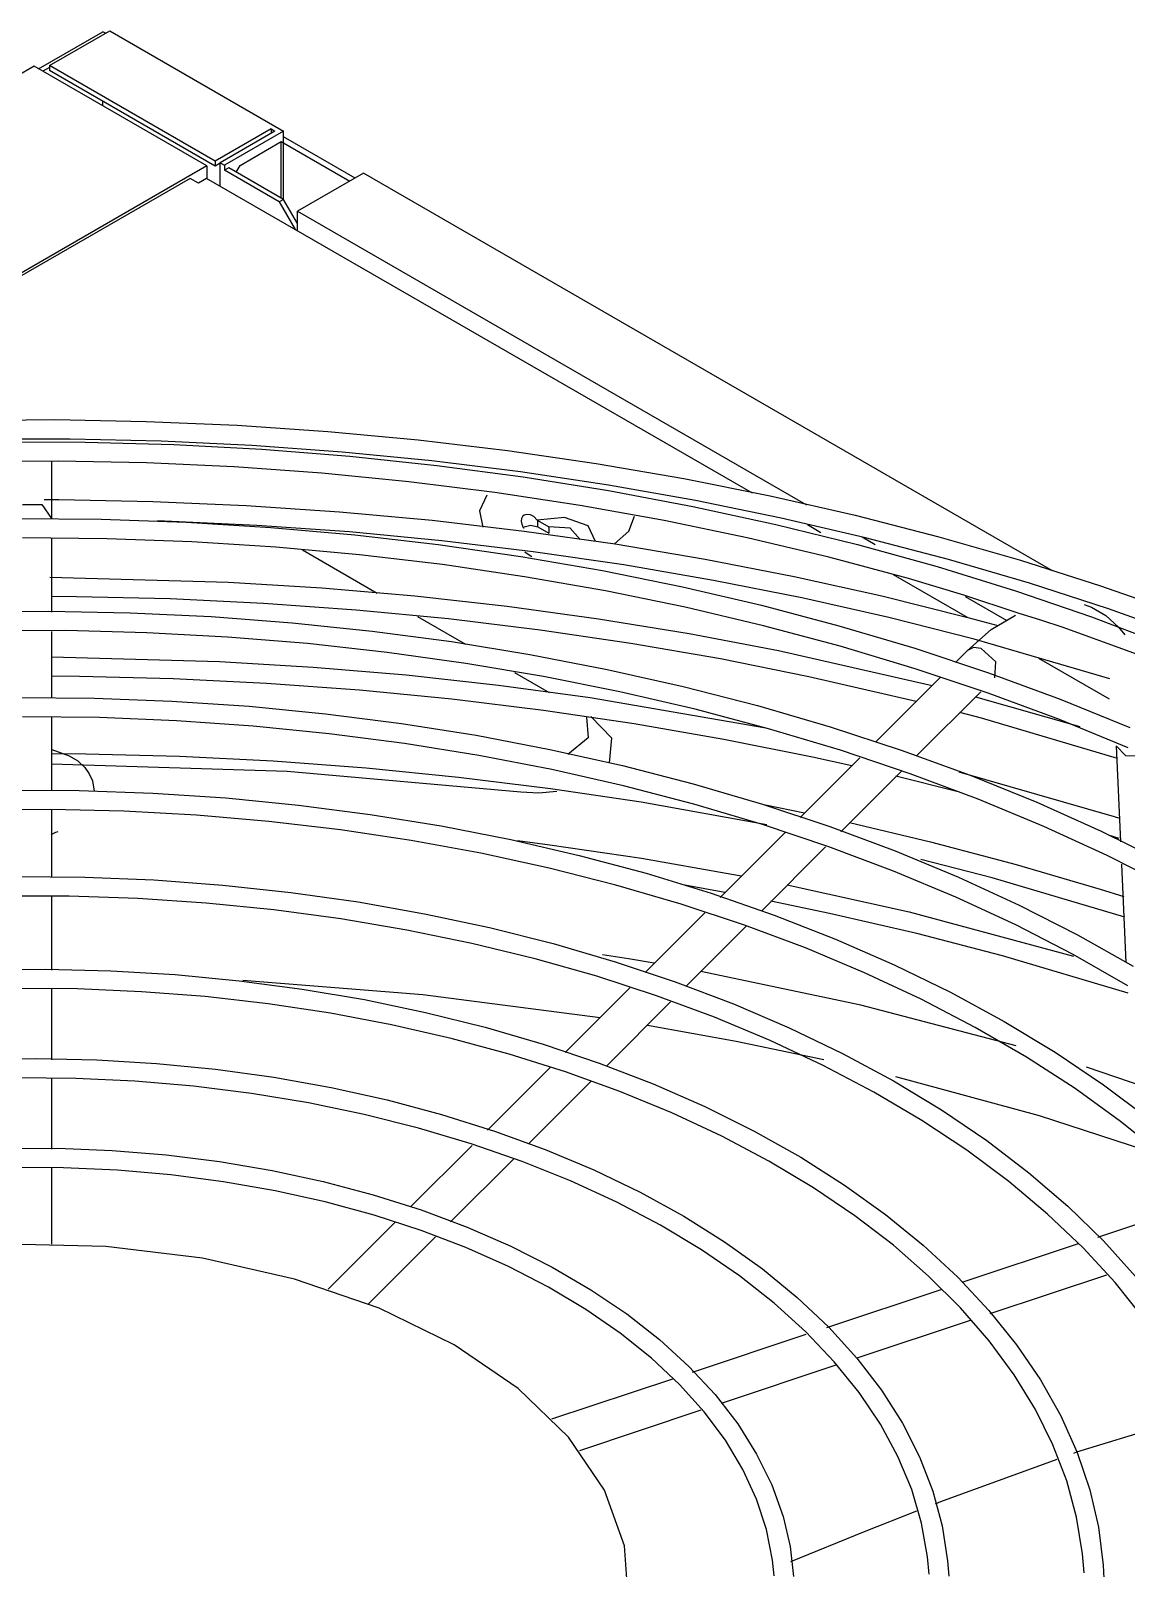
# Model space of a CAD drawing. Extents: x 594 to 813, y 174 to 240.
# Drawn here: x 757.538 to 758.247, y 207.04 to 208.035 of the extents above; entities that cross this region are included whole.
import ezdxf

# ---------------------------------------------------------------- set-up
doc = ezdxf.new("R2010")
doc.units = 0
doc.header["$MEASUREMENT"] = 0
doc.layers.add('AC.REF(S). PIPING', color=3, linetype='CONTINUOUS', lineweight=30)
doc.layers.add('LG-Product', color=3, linetype='CONTINUOUS')

# ---------------------------------------------------------------- blocks, each defined once
blk = doc.blocks.new('UW1-4')
at = {"layer": 'LG-Product', "color": 3, "linetype": 'Continuous'}
for p, q in [((3578.189, 4743.056), (3566.946, 4736.565)), ((3582.09, 4740.803), (3578.189, 4743.056)), ((3578.472, 4742.892), (3578.65, 4742.994)), ((3582.799, 4740.598), (3578.65, 4742.994)), ((3571.379, 4734.619), (3582.09, 4740.803)), ((3571.911, 4734.312), (3583.083, 4740.762)), ((3582.09, 4740.803), (3582.09, 4740.476)), ((3582.09, 4740.68), (3582.515, 4740.434)), ((3583.083, 4740.762), (3631.564, 4712.771)), ((3571.379, 4734.292), (3582.09, 4740.476)), ((3578.65, 4738.197), (3578.65, 4738.483)), ((3566.946, 4736.565), (3570.776, 4734.353)), ((3566.946, 4732.139), (3566.946, 4736.565)), ((3567.762, 4736.708), (3567.513, 4736.565)), ((3567.513, 4736.565), (3571.06, 4734.517)), ((3567.762, 4736.708), (3571.379, 4734.619)), ((3567.762, 4736.708), (3567.762, 4736.421)), ((3562.317, 4733.524), (3566.946, 4736.196)), ((3567.105, 4735.878), (3562.672, 4733.319)), ((3567.105, 4732.233), (3567.105, 4735.878)), ((3569.765, 4734.342), (3567.105, 4735.878)), ((3571.379, 4734.619), (3571.379, 4734.292)), ((3517.212, 4708.096), (3561.785, 4733.83)), ((3561.785, 4733.83), (3566.041, 4731.373)), ((3566.946, 4732.142), (3570.493, 4734.189)), ((3567.23, 4731.978), (3570.776, 4734.026)), ((3570.013, 4733.913), (3569.765, 4734.342)), ((3570.493, 4734.189), (3570.776, 4734.026)), ((3571.06, 4734.517), (3570.776, 4734.353)), ((3570.776, 4734.353), (3570.776, 4734.026)), ((3571.06, 4733), (3571.06, 4734.517)), ((3571.06, 4734.476), (3571.379, 4734.292)), ((3571.911, 4734.312), (3601.683, 4717.123)), ((3571.911, 4734.312), (3571.911, 4733.492)), ((3536.627, 4713.121), (3571.929, 4733.503)), ((3571.929, 4733.503), (3572.461, 4733.196)), ((3572.461, 4733.196), (3572.993, 4733.503)), ((3572.993, 4733.503), (3601.299, 4717.16)), ((3566.041, 4730.574), (3566.946, 4732.142)), ((3567.23, 4731.978), (3566.201, 4730.195)), ((3566.946, 4732.142), (3567.23, 4731.978)), ((3566.041, 4731.373), (3533.133, 4712.374)), ((3566.041, 4730.103), (3566.041, 4731.373)), ((3575.845, 4717.776), (3569.952, 4717.52)), ((3581.753, 4717.885), (3575.845, 4717.776)), ((3587.663, 4717.848), (3581.753, 4717.885)), ((3564.082, 4717.118), (3558.248, 4716.571)), ((3569.952, 4717.52), (3564.082, 4717.118)), ((3552.46, 4715.879), (3546.727, 4715.045)), ((3558.248, 4716.571), (3552.46, 4715.879)), ((3557.37, 4715.214), (3563.17, 4715.784)), ((3568.346, 4715.969), (3562.67, 4715.516)), ((3563.17, 4715.784), (3569.008, 4716.209)), ((3574.052, 4716.277), (3568.346, 4715.969)), ((3569.008, 4716.209), (3574.872, 4716.489)), ((3579.775, 4716.438), (3574.052, 4716.277)), ((3574.872, 4716.489), (3580.752, 4716.623)), ((3585.505, 4716.453), (3579.775, 4716.438)), ((3580.752, 4716.623), (3586.636, 4716.611)), ((3546.727, 4715.045), (3541.063, 4714.069)), ((3557.033, 4714.918), (3551.448, 4714.176)), ((3551.617, 4714.501), (3557.37, 4715.214)), ((3562.67, 4715.516), (3557.033, 4714.918)), ((3564.479, 4714.418), (3570.138, 4714.826)), ((3570.138, 4714.826), (3575.823, 4715.088)), ((3575.823, 4715.088), (3581.523, 4715.204)), ((3581.523, 4715.204), (3587.226, 4715.174)), ((3581.96, 4715.179), (3581.96, 4714.236)), ((3541.063, 4714.069), (3535.475, 4712.953)), ((3545.924, 4713.645), (3551.617, 4714.501)), ((3551.448, 4714.176), (3545.925, 4713.292)), ((3553.283, 4713.171), (3558.857, 4713.866)), ((3558.857, 4713.866), (3564.479, 4714.418)), ((3581.96, 4714.236), (3581.96, 4711.497)), ((3535.475, 4712.953), (3529.975, 4711.7)), ((3540.3, 4712.649), (3545.924, 4713.645)), ((3545.925, 4713.292), (3540.475, 4712.267)), ((3547.769, 4712.333), (3553.283, 4713.171)), ((3553.809, 4713.005), (3554.27, 4711.98)), ((3581.481, 4712.713), (3575.415, 4712.597)), ((3582.429, 4712.717), (3581.481, 4712.713)), ((3529.975, 4711.7), (3524.573, 4710.311)), ((3534.756, 4711.515), (3540.3, 4712.649)), ((3540.475, 4712.267), (3535.108, 4711.104)), ((3542.327, 4711.354), (3547.769, 4712.333)), ((3550.77, 4711.607), (3550.982, 4711.715)), ((3550.982, 4711.715), (3551.206, 4711.748)), ((3551.206, 4711.748), (3551.377, 4711.705)), ((3551.377, 4711.705), (3551.491, 4711.613)), ((3554.27, 4711.98), (3554.061, 4710.928)), ((3563.333, 4711.928), (3557.34, 4711.375)), ((3569.362, 4712.336), (3563.333, 4711.928)), ((3575.415, 4712.597), (3569.362, 4712.336)), ((3582.587, 4712.384), (3581.96, 4711.497)), ((3583.841, 4712.384), (3582.587, 4712.384)), ((3529.302, 4710.244), (3534.756, 4711.515)), ((3535.108, 4711.104), (3529.835, 4709.805)), ((3532.197, 4710.563), (3533.071, 4711.068)), ((3536.962, 4710.239), (3542.327, 4711.354)), ((3544.627, 4710.677), (3544.256, 4711.642)), ((3545.539, 4709.84), (3544.627, 4710.677)), ((3551.391, 4710.678), (3545.497, 4709.838)), ((3546.769, 4710.006), (3547.255, 4711.004)), ((3547.255, 4711.004), (3548.771, 4711.559)), ((3547.762, 4710.139), (3548.407, 4710.853)), ((3548.407, 4710.853), (3549.79, 4710.954)), ((3548.771, 4711.559), (3550.541, 4711.386)), ((3550.508, 4711.368), (3549.79, 4710.954)), ((3550.508, 4710.958), (3549.79, 4710.544)), ((3549.79, 4710.954), (3549.79, 4710.544)), ((3550.524, 4711.377), (3550.508, 4711.368)), ((3550.508, 4710.958), (3550.508, 4711.368)), ((3550.951, 4711.064), (3550.508, 4710.958)), ((3550.541, 4711.386), (3550.524, 4711.377)), ((3550.541, 4711.386), (3550.77, 4711.607)), ((3551.394, 4710.958), (3550.951, 4711.064)), ((3557.34, 4711.375), (3551.391, 4710.678)), ((3551.394, 4710.856), (3551.41, 4710.866)), ((3551.41, 4710.866), (3551.426, 4710.875)), ((3551.442, 4710.903), (3551.426, 4710.875)), ((3551.543, 4711.128), (3551.442, 4710.903)), ((3551.491, 4711.613), (3551.558, 4711.485)), ((3551.578, 4711.323), (3551.543, 4711.128)), ((3551.558, 4711.485), (3551.578, 4711.323)), ((3567.781, 4710.913), (3562.341, 4710.429)), ((3562.677, 4710.617), (3568.676, 4711.041)), ((3573.254, 4711.251), (3567.781, 4710.913)), ((3568.676, 4711.041), (3575.103, 4711.333)), ((3578.748, 4711.444), (3573.254, 4711.251)), ((3584.251, 4711.489), (3578.748, 4711.444)), ((3524.573, 4710.311), (3519.278, 4708.79)), ((3523.949, 4708.839), (3529.302, 4710.244)), ((3529.835, 4709.805), (3524.666, 4708.372)), ((3529.531, 4710.294), (3528.686, 4709.806)), ((3531.684, 4708.993), (3536.962, 4710.239)), ((3545.497, 4709.838), (3539.67, 4708.856)), ((3550.798, 4709.336), (3556.714, 4710.048)), ((3556.945, 4709.801), (3551.605, 4709.029)), ((3556.714, 4710.048), (3562.677, 4710.617)), ((3562.341, 4710.429), (3556.945, 4709.801)), ((3567.452, 4709.63), (3572.894, 4709.978)), ((3572.894, 4709.978), (3578.359, 4710.181)), ((3578.359, 4710.181), (3583.834, 4710.237)), ((3581.96, 4710.17), (3581.96, 4705.418)), ((3519.278, 4708.79), (3514.101, 4707.138)), ((3518.705, 4707.303), (3523.949, 4708.839)), ((3526.521, 4707.602), (3531.684, 4708.993)), ((3539.67, 4708.856), (3533.918, 4707.734)), ((3544.939, 4708.481), (3550.798, 4709.336)), ((3551.605, 4709.029), (3546.331, 4708.116)), ((3551.132, 4709.172), (3550.896, 4709.039)), ((3551.335, 4709.321), (3551.132, 4709.172)), ((3556.681, 4708.501), (3562.044, 4709.138)), ((3565.735, 4709.45), (3560.894, 4706.656)), ((3562.044, 4709.138), (3567.452, 4709.63)), ((3524.666, 4708.372), (3519.612, 4706.807)), ((3522.706, 4705.084), (3527.49, 4707.846)), ((3533.918, 4707.734), (3528.251, 4706.475)), ((3539.148, 4707.486), (3544.939, 4708.481)), ((3546.331, 4708.116), (3541.136, 4707.063)), ((3546.137, 4706.803), (3551.375, 4707.722)), ((3551.375, 4707.722), (3556.681, 4708.501)), ((3582.069, 4707.695), (3570.517, 4707.377)), ((3514.101, 4707.138), (3509.051, 4705.359)), ((3513.582, 4705.638), (3518.705, 4707.303)), ((3519.612, 4706.807), (3514.682, 4705.115)), ((3522.941, 4706.519), (3526.521, 4707.602)), ((3533.434, 4706.351), (3539.148, 4707.486)), ((3541.136, 4707.063), (3536.03, 4705.873)), ((3540.98, 4705.745), (3546.137, 4706.803)), ((3564.472, 4706.998), (3558.46, 4706.473)), ((3570.517, 4707.377), (3564.472, 4706.998)), ((3514.695, 4705.749), (3513.757, 4705.202)), ((3515.173, 4705.923), (3514.695, 4705.749)), ((3519.429, 4705.358), (3522.941, 4706.519)), ((3522.856, 4706.441), (3520.158, 4704.883)), ((3528.251, 4706.475), (3522.681, 4705.079)), ((3527.808, 4705.08), (3533.434, 4706.351)), ((3536.03, 4705.873), (3531.023, 4704.548)), ((3535.913, 4704.551), (3540.98, 4705.745)), ((3552.491, 4705.804), (3546.575, 4704.992)), ((3558.46, 4706.473), (3552.491, 4705.804)), ((3562.251, 4705.563), (3568.258, 4705.996)), ((3568.258, 4705.996), (3574.292, 4706.285)), ((3574.292, 4706.285), (3580.342, 4706.427)), ((3580.342, 4706.427), (3581.963, 4706.44)), ((3508.588, 4703.848), (3513.582, 4705.638)), ((3514.682, 4705.115), (3509.885, 4703.297)), ((3513.757, 4705.202), (3512.939, 4704.445)), ((3516.529, 4704.441), (3517.97, 4704.908)), ((3517.97, 4704.908), (3519.429, 4705.358)), ((3521.17, 4704.306), (3519.596, 4705.232)), ((3522.681, 4705.079), (3520.742, 4704.555)), ((3522.28, 4703.674), (3527.808, 4705.08)), ((3546.575, 4704.992), (3540.723, 4704.037)), ((3550.357, 4704.263), (3556.28, 4704.985)), ((3558.295, 4705.155), (3555.184, 4703.359)), ((3556.28, 4704.985), (3562.251, 4705.563)), ((3566.401, 4704.744), (3561.216, 4704.203)), ((3571.624, 4705.14), (3566.401, 4704.744)), ((3576.874, 4705.389), (3571.624, 4705.14)), ((3582.139, 4705.493), (3576.874, 4705.389)), ((3587.407, 4705.449), (3582.139, 4705.493)), ((3511.707, 4702.692), (3516.529, 4704.441)), ((3512.939, 4704.445), (3512.543, 4703.952)), ((3522.719, 4702.947), (3521.17, 4704.306)), ((3531.023, 4704.548), (3526.127, 4703.09)), ((3530.948, 4703.224), (3535.913, 4704.551)), ((3540.723, 4704.037), (3534.945, 4702.942)), ((3544.491, 4703.399), (3550.357, 4704.263)), ((3561.216, 4704.203), (3556.082, 4703.519)), ((3565.399, 4703.392), (3570.585, 4703.816)), ((3570.585, 4703.816), (3575.802, 4704.095)), ((3575.802, 4704.095), (3581.035, 4704.229)), ((3581.035, 4704.229), (3586.274, 4704.217)), ((3581.96, 4704.166), (3581.96, 4699.853)), ((3513.511, 4701.102), (3522.28, 4703.674)), ((3520.868, 4702.209), (3521.833, 4703.084)), ((3526.127, 4703.09), (3521.352, 4701.504)), ((3521.833, 4703.084), (3522.332, 4703.136)), ((3522.332, 4703.136), (3522.719, 4702.947)), ((3523.497, 4702.169), (3522.719, 4702.947)), ((3534.945, 4702.942), (3525.003, 4700.685)), ((3526.095, 4701.765), (3530.948, 4703.224)), ((3538.693, 4702.395), (3544.491, 4703.399)), ((3556.082, 4703.519), (3551.011, 4702.692)), ((3555.164, 4702.112), (3560.255, 4702.823)), ((3560.255, 4702.823), (3565.399, 4703.392)), ((3513.535, 4699.789), (3518.099, 4702.424)), ((3520.946, 4701.174), (3520.868, 4702.209)), ((3521.365, 4700.179), (3526.095, 4701.765)), ((3532.974, 4701.251), (3538.693, 4702.395)), ((3546.015, 4701.725), (3541.104, 4700.62)), ((3551.011, 4702.692), (3546.015, 4701.725)), ((3550.14, 4701.26), (3555.164, 4702.112)), ((3565.043, 4701.875), (3559.022, 4701.364)), ((3571.096, 4702.24), (3565.043, 4701.875)), ((3581.967, 4702.528), (3571.096, 4702.24)), ((3521.352, 4701.504), (3516.708, 4699.791)), ((3528.653, 4697.014), (3524.474, 4701.191)), ((3526.035, 4699.651), (3532.974, 4701.251)), ((3545.193, 4700.269), (3550.14, 4701.26)), ((3552.016, 4701.53), (3549.774, 4700.236)), ((3559.022, 4701.364), (3553.043, 4700.709)), ((3562.037, 4700.38), (3568.049, 4700.818)), ((3568.049, 4700.818), (3574.088, 4701.112)), ((3574.088, 4701.112), (3580.142, 4701.259)), ((3580.142, 4701.259), (3581.975, 4701.274)), ((3516.708, 4699.791), (3512.204, 4697.956)), ((3522.184, 4699.955), (3515.436, 4698.032)), ((3516.768, 4698.469), (3521.365, 4700.179)), ((3521.854, 4700.266), (3526.002, 4696.117)), ((3547.116, 4699.911), (3535.755, 4697.948)), ((3541.104, 4700.62), (3536.291, 4699.379)), ((3540.336, 4699.141), (3545.193, 4700.269)), ((3553.043, 4700.709), (3547.116, 4699.911)), ((3550.136, 4699.071), (3556.063, 4699.797)), ((3556.063, 4699.797), (3562.037, 4700.38)), ((3579.182, 4699.862), (3574.173, 4699.67)), ((3584.203, 4699.906), (3579.182, 4699.862)), ((3521.81, 4698.556), (3523.203, 4698.928)), ((3536.291, 4699.379), (3531.585, 4698.005)), ((3535.579, 4697.88), (3540.336, 4699.141)), ((3544.266, 4698.203), (3550.136, 4699.071)), ((3564.234, 4698.851), (3559.331, 4698.224)), ((3569.186, 4699.333), (3564.234, 4698.851)), ((3574.173, 4699.67), (3569.186, 4699.333)), ((3512.313, 4696.638), (3516.768, 4698.469)), ((3513.007, 4695.962), (3521.81, 4698.556)), ((3531.585, 4698.005), (3527, 4696.502)), ((3530.934, 4696.487), (3535.579, 4697.88)), ((3538.466, 4697.194), (3544.266, 4698.203)), ((3545.724, 4697.27), (3547.067, 4698.672)), ((3547.366, 4698.623), (3547.239, 4697.293)), ((3559.331, 4698.224), (3554.489, 4697.455)), ((3563.999, 4697.562), (3568.916, 4698.052)), ((3568.916, 4698.052), (3573.869, 4698.398)), ((3573.869, 4698.398), (3578.848, 4698.599)), ((3578.848, 4698.599), (3583.837, 4698.654)), ((3581.96, 4698.605), (3581.96, 4693.862)), ((3513.077, 4696.759), (3512.491, 4696.146)), ((3512.8, 4690.558), (3513.078, 4696.773)), ((3532.744, 4696.046), (3538.466, 4697.194)), ((3545.878, 4695.67), (3545.724, 4697.27)), ((3547.239, 4697.293), (3548.569, 4696.205)), ((3554.489, 4697.455), (3549.72, 4696.545)), ((3554.328, 4696.153), (3559.133, 4696.928)), ((3559.133, 4696.928), (3563.999, 4697.562)), ((3512.491, 4696.146), (3511.331, 4696.121)), ((3527, 4696.502), (3522.543, 4694.873)), ((3526.412, 4694.967), (3530.934, 4696.487)), ((3533.529, 4692.137), (3529.665, 4696.001)), ((3530.2, 4695.485), (3532.744, 4696.046)), ((3549.72, 4696.545), (3545.036, 4695.497)), ((3549.599, 4695.239), (3554.328, 4696.153)), ((3561.61, 4695.325), (3567.631, 4695.773)), ((3567.631, 4695.773), (3573.678, 4696.076)), ((3573.678, 4696.076), (3579.743, 4696.232)), ((3579.743, 4696.232), (3581.97, 4696.253)), ((3580.268, 4695.794), (3579.812, 4695.373)), ((3580.812, 4696.132), (3580.268, 4695.794)), ((3581.943, 4696.533), (3580.812, 4696.132)), ((3523.278, 4695.091), (3513.219, 4692.199)), ((3522.543, 4694.873), (3518.228, 4693.12)), ((3522.023, 4693.324), (3526.412, 4694.967)), ((3523.41, 4693.83), (3527.338, 4694.816)), ((3526.974, 4695.146), (3530.905, 4691.214)), ((3545.036, 4695.497), (3540.449, 4694.312)), ((3544.957, 4694.187), (3549.599, 4695.239)), ((3566.71, 4695.125), (3551.613, 4693.787)), ((3555.628, 4694.733), (3561.61, 4695.325)), ((3581.959, 4695.615), (3566.71, 4695.125)), ((3579.516, 4694.963), (3579.31, 4694.505)), ((3579.812, 4695.373), (3579.516, 4694.963)), ((3540.449, 4694.312), (3535.97, 4692.996)), ((3540.413, 4693.001), (3544.957, 4694.187)), ((3543.818, 4693.12), (3549.694, 4693.998)), ((3550.435, 4693.731), (3549.267, 4693.835)), ((3549.694, 4693.998), (3555.628, 4694.733)), ((3551.613, 4693.787), (3550.435, 4693.731)), ((3580.164, 4693.883), (3575.412, 4693.715)), ((3579.31, 4694.505), (3579.202, 4693.839)), ((3584.925, 4693.903), (3580.164, 4693.883)), ((3518.228, 4693.12), (3514.062, 4691.249)), ((3517.778, 4691.56), (3522.023, 4693.324)), ((3535.97, 4692.996), (3531.612, 4691.549)), ((3535.783, 4692.949), (3533.261, 4692.435)), ((3535.697, 4691.653), (3543.818, 4693.12)), ((3535.981, 4691.685), (3540.413, 4693.001)), ((3565.987, 4692.942), (3561.341, 4692.339)), ((3570.682, 4693.401), (3565.987, 4692.942)), ((3575.412, 4693.715), (3570.682, 4693.401)), ((3513.219, 4692.199), (3512.871, 4692.089)), ((3530.354, 4691.805), (3525.113, 4690.565)), ((3561.341, 4692.339), (3556.757, 4691.594)), ((3563.273, 4691.343), (3567.906, 4691.888)), ((3567.906, 4691.888), (3572.582, 4692.288)), ((3572.582, 4692.288), (3577.29, 4692.544)), ((3577.29, 4692.544), (3582.015, 4692.654)), ((3581.96, 4692.651), (3581.96, 4688.263)), ((3582.015, 4692.654), (3586.743, 4692.618)), ((3514.062, 4691.249), (3510.056, 4689.263)), ((3512.898, 4690.781), (3513.584, 4690.999)), ((3513.687, 4689.681), (3517.778, 4691.56)), ((3531.612, 4691.549), (3527.385, 4689.977)), ((3531.671, 4690.24), (3535.981, 4691.685)), ((3538.709, 4686.957), (3534.505, 4691.161)), ((3556.757, 4691.594), (3552.248, 4690.708)), ((3558.698, 4690.657), (3563.273, 4691.343)), ((3581.552, 4691.219), (3581.705, 4691.163)), ((3581.705, 4691.163), (3581.828, 4691.108)), ((3581.828, 4691.108), (3581.916, 4691.058)), ((3581.916, 4691.058), (3581.975, 4691.015)), ((3525.113, 4690.565), (3519.567, 4689.1)), ((3527.385, 4689.977), (3523.3, 4688.283)), ((3527.494, 4688.672), (3531.671, 4690.24)), ((3531.888, 4690.231), (3536.035, 4686.084)), ((3549.718, 4690.369), (3543.798, 4689.494)), ((3552.248, 4690.708), (3547.826, 4689.684)), ((3551.811, 4690.643), (3549.718, 4690.369)), ((3549.774, 4688.866), (3554.194, 4689.83)), ((3554.194, 4689.83), (3558.698, 4690.657)), ((3509.758, 4687.69), (3513.687, 4689.681)), ((3512.451, 4682.754), (3512.736, 4689.127)), ((3519.567, 4689.1), (3514.131, 4687.503)), ((3521.105, 4688.223), (3525.737, 4689.428)), ((3543.798, 4689.494), (3537.945, 4688.478)), ((3547.826, 4689.684), (3543.504, 4688.525)), ((3545.45, 4687.767), (3549.774, 4688.866)), ((3512.543, 4685.688), (3521.105, 4688.223)), ((3523.3, 4688.283), (3519.367, 4686.47)), ((3523.462, 4686.984), (3527.494, 4688.672)), ((3534.369, 4687.781), (3526.484, 4686.028)), ((3537.945, 4688.478), (3537.323, 4688.361)), ((3543.504, 4688.525), (3539.295, 4687.234)), ((3575.336, 4688.099), (3570.887, 4687.768)), ((3579.811, 4688.284), (3575.336, 4688.099)), ((3584.296, 4688.321), (3579.811, 4688.284)), ((3514.131, 4687.503), (3512.605, 4687.024)), ((3519.583, 4685.181), (3523.462, 4686.984)), ((3539.295, 4687.234), (3535.209, 4685.815)), ((3538.409, 4687.289), (3540.998, 4687.755)), ((3541.235, 4686.537), (3545.45, 4687.767)), ((3566.476, 4687.292), (3562.119, 4686.672)), ((3570.887, 4687.768), (3566.476, 4687.292)), ((3571.959, 4686.603), (3576.381, 4686.9)), ((3576.381, 4686.9), (3580.824, 4687.051)), ((3580.824, 4687.051), (3585.276, 4687.056)), ((3581.96, 4687.033), (3581.96, 4682.251)), ((3519.367, 4686.47), (3515.597, 4684.545)), ((3526.484, 4686.028), (3515.851, 4683.168)), ((3525.997, 4684.619), (3531.643, 4685.926)), ((3535.209, 4685.815), (3531.26, 4684.271)), ((3531.643, 4685.926), (3535.442, 4686.718)), ((3537.141, 4685.178), (3541.235, 4686.537)), ((3543.556, 4682.11), (3539.693, 4685.973)), ((3557.829, 4685.911), (3553.62, 4685.01)), ((3562.119, 4686.672), (3557.829, 4685.911)), ((3563.24, 4685.578), (3567.574, 4686.162)), ((3567.574, 4686.162), (3571.959, 4686.603)), ((3515.87, 4683.267), (3519.583, 4685.181)), ((3533.18, 4683.696), (3537.141, 4685.178)), ((3536.998, 4685.121), (3540.903, 4681.216)), ((3553.62, 4685.01), (3549.505, 4683.973)), ((3554.782, 4683.989), (3558.972, 4684.853)), ((3558.972, 4684.853), (3563.24, 4685.578)), ((3515.597, 4684.545), (3511.999, 4682.511)), ((3520.451, 4683.179), (3525.997, 4684.619)), ((3531.26, 4684.271), (3527.457, 4682.607)), ((3549.505, 4683.973), (3545.498, 4682.802)), ((3550.686, 4682.991), (3554.782, 4683.989)), ((3512.317, 4680.765), (3520.451, 4683.179)), ((3512.33, 4681.248), (3515.87, 4683.267)), ((3529.364, 4682.094), (3533.18, 4683.696)), ((3542.974, 4682.706), (3544.641, 4682.984)), ((3544.641, 4682.984), (3546.314, 4683.251)), ((3546.694, 4681.859), (3550.686, 4682.991)), ((3527.457, 4682.607), (3523.812, 4680.827)), ((3525.702, 4680.377), (3529.364, 4682.094)), ((3529.603, 4679.994), (3539.961, 4682.17)), ((3545.498, 4682.802), (3541.61, 4681.501)), ((3542.823, 4680.599), (3546.694, 4681.859)), ((3573.963, 4681.97), (3569.826, 4681.573)), ((3578.134, 4682.221), (3573.963, 4681.97)), ((3582.323, 4682.326), (3578.134, 4682.221)), ((3586.516, 4682.284), (3582.323, 4682.326)), ((3523.812, 4680.827), (3520.335, 4678.937)), ((3541.61, 4681.501), (3537.855, 4680.075)), ((3548.73, 4676.936), (3544.552, 4681.114)), ((3569.583, 4681.609), (3557.935, 4680.68)), ((3565.738, 4681.032), (3561.713, 4680.349)), ((3569.826, 4681.573), (3565.738, 4681.032)), ((3572.017, 4680.543), (3576.136, 4680.863)), ((3576.136, 4680.863), (3580.281, 4681.039)), ((3580.281, 4681.039), (3584.437, 4681.069)), ((3581.96, 4681.022), (3581.96, 4676.462)), ((3519.569, 4677.359), (3529.603, 4679.994)), ((3522.206, 4678.55), (3525.702, 4680.377)), ((3537.855, 4680.075), (3534.245, 4678.528)), ((3539.082, 4679.215), (3542.823, 4680.599)), ((3541.919, 4680.2), (3546.067, 4676.052)), ((3557.935, 4680.68), (3546.462, 4679.195)), ((3561.713, 4680.349), (3557.767, 4679.525)), ((3563.922, 4679.471), (3567.941, 4680.078)), ((3567.941, 4680.078), (3572.017, 4680.543)), ((3520.335, 4678.937), (3517.036, 4676.941)), ((3535.485, 4677.711), (3539.082, 4679.215)), ((3557.767, 4679.525), (3553.914, 4678.565)), ((3559.975, 4678.725), (3563.922, 4679.471)), ((3518.885, 4676.619), (3522.206, 4678.55)), ((3534.245, 4678.528), (3530.789, 4676.864)), ((3543.413, 4678.702), (3537.667, 4677.655)), ((3553.914, 4678.565), (3550.167, 4677.471)), ((3552.356, 4676.824), (3556.115, 4677.841)), ((3556.115, 4677.841), (3559.975, 4678.725)), ((3517.036, 4676.941), (3513.924, 4674.844)), ((3530.789, 4676.864), (3527.502, 4675.088)), ((3537.667, 4677.655), (3532.002, 4676.467)), ((3532.043, 4676.092), (3535.485, 4677.711)), ((3550.167, 4677.471), (3546.54, 4676.247)), ((3506.85, 4673.178), (3515.022, 4675.979)), ((3515.75, 4674.589), (3518.885, 4676.619)), ((3528.768, 4674.363), (3532.043, 4676.092)), ((3546.54, 4676.247), (3543.047, 4674.897)), ((3548.713, 4675.678), (3552.356, 4676.824)), ((3553.755, 4671.91), (3549.7, 4675.966)), ((3571.357, 4675.844), (3567.584, 4675.322)), ((3575.18, 4676.221), (3571.357, 4675.844)), ((3579.038, 4676.453), (3575.18, 4676.221)), ((3582.914, 4676.537), (3579.038, 4676.453)), ((3586.79, 4676.475), (3582.914, 4676.537)), ((3513.924, 4674.844), (3511.008, 4672.653)), ((3527.361, 4675.374), (3518.085, 4672.844)), ((3527.502, 4675.088), (3524.391, 4673.207)), ((3543.047, 4674.897), (3539.701, 4673.427)), ((3545.199, 4674.406), (3548.713, 4675.678)), ((3547.074, 4675.045), (3551.106, 4671.013)), ((3567.584, 4675.322), (3563.878, 4674.658)), ((3572.775, 4674.74), (3576.571, 4675.065)), ((3576.571, 4675.065), (3580.396, 4675.245)), ((3580.396, 4675.245), (3584.234, 4675.279)), ((3581.96, 4675.229), (3581.96, 4670.665)), ((3512.808, 4672.465), (3515.75, 4674.589)), ((3525.669, 4672.531), (3528.768, 4674.363)), ((3541.826, 4673.015), (3545.199, 4674.406)), ((3560.254, 4673.856), (3556.727, 4672.917)), ((3563.878, 4674.658), (3560.254, 4673.856)), ((3565.337, 4673.663), (3569.025, 4674.272)), ((3569.025, 4674.272), (3572.775, 4674.74)), ((3524.391, 4673.207), (3521.469, 4671.225)), ((3539.701, 4673.427), (3536.512, 4671.842)), ((3538.608, 4671.508), (3541.826, 4673.015)), ((3556.727, 4672.917), (3553.313, 4671.846)), ((3558.212, 4672.032), (3561.727, 4672.915)), ((3561.727, 4672.915), (3565.337, 4673.663)), ((3518.085, 4672.844), (3509.151, 4669.932)), ((3510.069, 4670.256), (3512.808, 4672.465)), ((3522.757, 4670.602), (3525.669, 4672.531)), ((3554.807, 4671.019), (3558.212, 4672.032)), ((3521.469, 4671.225), (3518.742, 4669.149)), ((3536.512, 4671.842), (3533.495, 4670.146)), ((3535.556, 4669.892), (3538.608, 4671.508)), ((3553.313, 4671.846), (3550.027, 4670.647)), ((3551.527, 4669.878), (3554.807, 4671.019)), ((3558.733, 4666.933), (3554.749, 4670.917)), ((3520.041, 4668.581), (3522.757, 4670.602)), ((3533.495, 4670.146), (3530.658, 4668.346)), ((3532.682, 4668.172), (3535.556, 4669.892)), ((3550.027, 4670.647), (3546.882, 4669.325)), ((3548.385, 4668.616), (3551.527, 4669.878)), ((3552.066, 4670.053), (3556.152, 4665.967)), ((3574.546, 4670.3), (3571.09, 4669.867)), ((3578.046, 4670.589), (3574.546, 4670.3)), ((3581.573, 4670.73), (3578.046, 4670.589)), ((3585.108, 4670.725), (3581.573, 4670.73)), ((3518.742, 4669.149), (3516.223, 4666.985)), ((3546.882, 4669.325), (3543.891, 4667.885)), ((3567.696, 4669.291), (3564.382, 4668.575)), ((3571.09, 4669.867), (3567.696, 4669.291)), ((3570.842, 4668.562), (3574.245, 4669.007)), ((3574.245, 4669.007), (3577.696, 4669.31)), ((3577.696, 4669.31), (3581.176, 4669.468)), ((3581.176, 4669.468), (3584.668, 4669.48)), ((3581.96, 4669.454), (3581.96, 4664.521)), ((3517.528, 4666.474), (3520.041, 4668.581)), ((3530.658, 4668.346), (3528.013, 4666.448)), ((3529.996, 4666.357), (3532.682, 4668.172)), ((3543.891, 4667.885), (3541.068, 4666.334)), ((3545.396, 4667.239), (3548.385, 4668.616)), ((3564.382, 4668.575), (3561.163, 4667.722)), ((3564.25, 4667.252), (3567.504, 4667.976)), ((3567.504, 4667.976), (3570.842, 4668.562)), ((3514.29, 4664.975), (3507.078, 4667.379)), ((3516.223, 4666.985), (3513.917, 4664.74)), ((3542.571, 4665.752), (3545.396, 4667.239)), ((3561.163, 4667.722), (3558.058, 4666.737)), ((3561.097, 4666.395), (3564.25, 4667.252)), ((3515.23, 4664.29), (3517.528, 4666.474)), ((3528.013, 4666.448), (3525.57, 4664.459)), ((3527.506, 4664.45), (3529.996, 4666.357)), ((3541.068, 4666.334), (3538.425, 4664.678)), ((3558.058, 4666.737), (3555.081, 4665.624)), ((3558.061, 4665.41), (3561.097, 4666.395)), ((3564.067, 4661.6), (3559.746, 4665.92)), ((3539.925, 4664.162), (3542.571, 4665.752)), ((3555.081, 4665.624), (3552.249, 4664.39)), ((3555.159, 4664.301), (3558.061, 4665.41)), ((3557.125, 4664.995), (3561.46, 4660.66)), ((3513.917, 4664.74), (3511.834, 4662.421)), ((3513.15, 4662.034), (3515.23, 4664.29)), ((3523.05, 4662.055), (3515.532, 4664.561)), ((3525.57, 4664.459), (3523.338, 4662.385)), ((3525.225, 4662.462), (3527.506, 4664.45)), ((3538.425, 4664.678), (3535.972, 4662.922)), ((3537.467, 4662.476), (3539.925, 4664.162)), ((3552.249, 4664.39), (3549.575, 4663.038)), ((3552.405, 4663.075), (3555.159, 4664.301)), ((3572.194, 4663.606), (3578.437, 4664.361)), ((3578.437, 4664.361), (3584.81, 4664.514)), ((3535.972, 4662.922), (3533.721, 4661.075)), ((3549.575, 4663.038), (3547.073, 4661.577)), ((3549.814, 4661.739), (3552.405, 4663.075)), ((3566.252, 4662.267), (3572.194, 4663.606)), ((3511.297, 4659.715), (3513.15, 4662.034)), ((3513.712, 4662.524), (3521.269, 4660.006)), ((3523.338, 4662.385), (3521.326, 4660.235)), ((3523.158, 4660.397), (3525.225, 4662.462)), ((3535.209, 4660.702), (3537.467, 4662.476)), ((3560.772, 4660.382), (3566.252, 4662.267)), ((3531.818, 4659.133), (3524.42, 4661.599)), ((3533.721, 4661.075), (3531.683, 4659.144)), ((3547.073, 4661.577), (3544.757, 4660.014)), ((3547.399, 4660.299), (3549.814, 4661.739)), ((3521.326, 4660.235), (3519.54, 4658.016)), ((3521.315, 4658.265), (3523.158, 4660.397)), ((3533.158, 4658.845), (3535.209, 4660.702)), ((3544.757, 4660.014), (3542.638, 4658.355)), ((3545.174, 4658.764), (3547.399, 4660.299)), ((3555.905, 4658.002), (3560.772, 4660.382)), ((3522.541, 4659.582), (3529.866, 4657.14)), ((3531.683, 4659.144), (3529.865, 4657.137)), ((3519.54, 4658.016), (3517.991, 4655.738)), ((3519.699, 4656.07), (3521.315, 4658.265)), ((3531.327, 4656.918), (3533.158, 4658.845)), ((3540.503, 4656.238), (3533.144, 4658.69)), ((3542.638, 4658.355), (3540.728, 4656.609)), ((3543.146, 4657.14), (3545.174, 4658.764)), ((3551.783, 4655.192), (3555.905, 4658.002)), ((3529.865, 4657.137), (3528.277, 4655.063)), ((3541.332, 4655.439), (3543.146, 4657.14)), ((3518.321, 4653.825), (3519.699, 4656.07)), ((3529.719, 4654.922), (3531.327, 4656.918)), ((3531.17, 4656.705), (3538.639, 4654.215)), ((3540.728, 4656.609), (3539.037, 4654.784)), ((3517.991, 4655.738), (3516.681, 4653.406)), ((3528.277, 4655.063), (3526.926, 4652.93)), ((3539.735, 4653.663), (3541.332, 4655.439)), ((3549.593, 4653.208), (3541.768, 4655.816)), ((3548.518, 4652.028), (3551.783, 4655.192)), ((3528.346, 4652.873), (3529.719, 4654.922)), ((3539.037, 4654.784), (3537.577, 4652.892)), ((3515.636, 4651.081), (3507.715, 4653.508)), ((3516.681, 4653.406), (3515.618, 4651.034)), ((3517.183, 4651.533), (3518.321, 4653.825)), ((3538.369, 4651.83), (3539.735, 4653.663)), ((3539.965, 4653.773), (3547.818, 4651.156)), ((3526.926, 4652.93), (3525.82, 4650.752)), ((3527.211, 4650.772), (3528.346, 4652.873)), ((3537.577, 4652.892), (3536.352, 4650.938)), ((3546.199, 4648.597), (3548.518, 4652.028)), ((3515.618, 4651.034), (3514.803, 4648.626)), ((3515.841, 4651.006), (3515.636, 4651.081)), ((3516.293, 4649.209), (3517.183, 4651.533)), ((3537.237, 4649.94), (3538.369, 4651.83)), ((3524.441, 4647.86), (3516.912, 4650.614)), ((3525.82, 4650.752), (3524.96, 4648.532)), ((3526.322, 4648.637), (3527.211, 4650.772)), ((3536.352, 4650.938), (3535.374, 4648.94)), ((3515.651, 4646.857), (3516.293, 4649.209)), ((3536.35, 4648.012), (3537.237, 4649.94)), ((3514.803, 4648.626), (3514.243, 4646.198)), ((3524.96, 4648.532), (3524.355, 4646.288)), ((3525.681, 4646.472), (3526.322, 4648.637)), ((3535.374, 4648.94), (3534.645, 4646.902)), ((3535.71, 4646.051), (3536.35, 4648.012)), ((3544.89, 4644.993), (3546.199, 4648.597)), ((3524.783, 4647.727), (3524.441, 4647.86)), ((3529.381, 4645.932), (3525.99, 4647.255)), ((3514.243, 4646.198), (3513.936, 4643.755)), ((3515.262, 4644.491), (3515.651, 4646.857)), ((3524.355, 4646.288), (3524.002, 4644.025)), ((3525.293, 4644.292), (3525.681, 4646.472)), ((3534.645, 4646.902), (3534.191, 4644.962)), ((3535.323, 4644.074), (3535.71, 4646.051)), ((3534.139, 4643.983), (3529.381, 4645.932)), ((3544.626, 4641.314), (3544.89, 4644.993)), ((3515.161, 4643.262), (3515.262, 4644.491)), ((3524.002, 4644.025), (3523.929, 4643.029)), ((3525.192, 4643.162), (3525.293, 4644.292)), ((3534.191, 4644.962), (3533.963, 4643.008)), ((3535.223, 4643.054), (3535.323, 4644.074)), ((3513.936, 4643.755), (3513.888, 4642.893))]:
    blk.add_line(p, q, dxfattribs=at)
blk = doc.blocks.new('A$C5B2C3915')
at = {"layer": 'LG-Product', "xscale": -1}
blk.add_blockref('UW1-4', (3895.38, -4026.948), dxfattribs=at)

msp = doc.modelspace()

# ---------------------------------------------------------------- block references
at = {"layer": 'AC.REF(S). PIPING', "linetype": 'Continuous', "xscale": 0.0099999999999909, "yscale": 0.0099999999999909, "zscale": 0.0099999999999909}
msp.add_blockref('A$C5B2C3915', (754.41716, 200.87435), dxfattribs=at)

doc.saveas('drawing.dxf')
